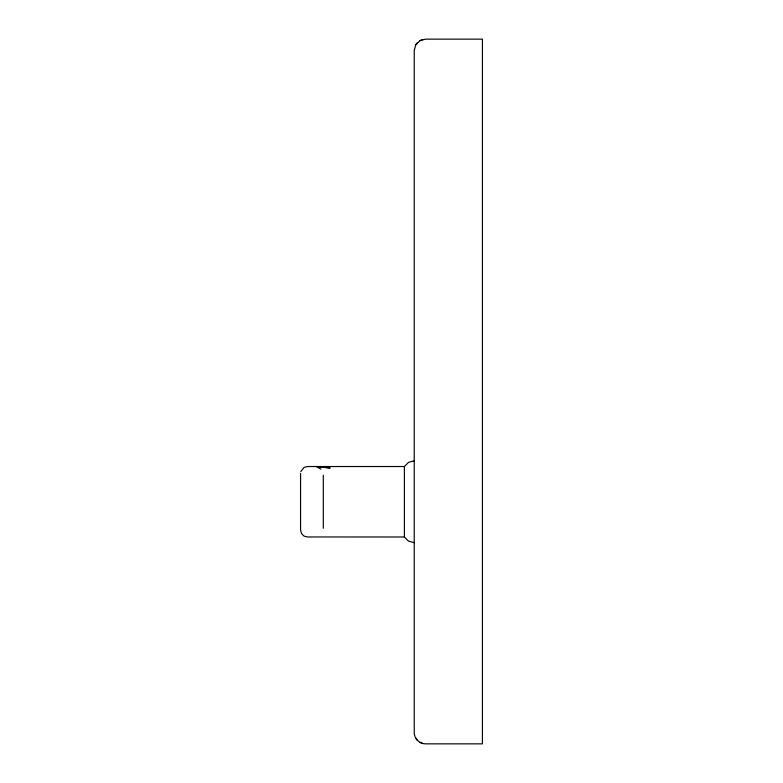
<?xml version="1.0" encoding="UTF-8"?>
<svg xmlns="http://www.w3.org/2000/svg" width="783" height="783" viewBox="0 0 783 783"><rect width="100%" height="100%" fill="white"/><g stroke="black" fill="none" stroke-linecap="round" stroke-linejoin="round"><path stroke-width="1.17" d="M415.753 44.837L414.236 50.513L414.236 732.487C414.158 738.575 419.531 743.909 425.6 743.85L482.426 743.85L482.426 39.15L425.6 39.15L419.913 40.677L415.753 44.837L417.564 42.478M300.799 471.581L303.98 467.441L307.386 466.531L404.39 466.521L408.55 462.352L414.236 460.835M419.913 40.677L422.654 39.541M414.236 542.668L408.55 541.151L404.39 536.991L307.386 536.972L303.98 536.061L301.484 533.566L300.574 530.15L300.574 473.353M320.883 469.203L316.518 466.531L330.211 468.009L323.369 467.275M316.518 466.531L321.089 467.03M419.913 742.323L422.654 743.459M415.753 738.163L417.564 740.522M404.39 466.521L404.39 536.991M323.301 475.242L323.301 528.261"/></g></svg>
